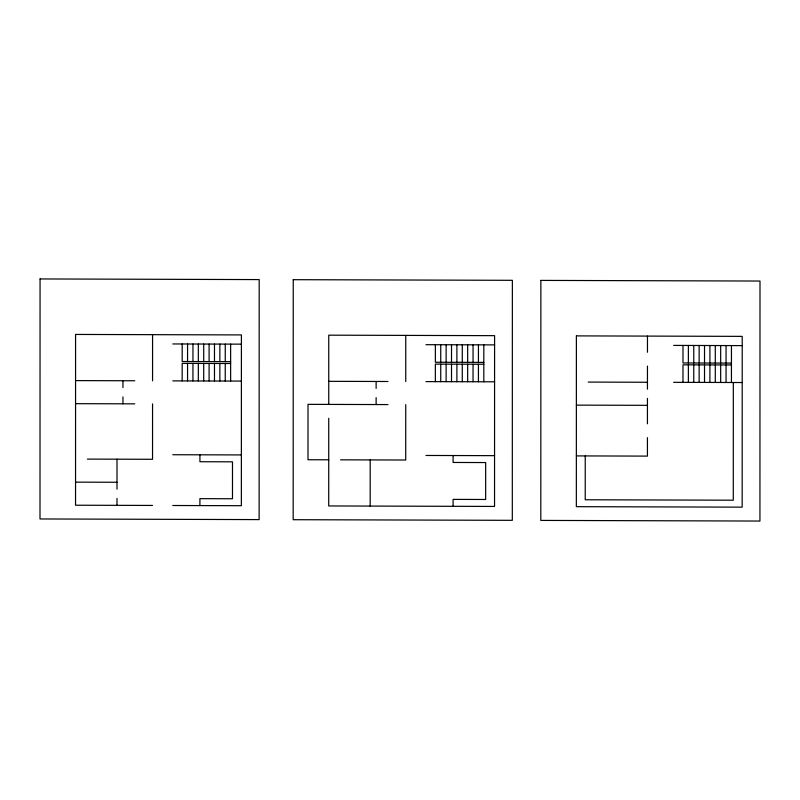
<?xml version="1.0" encoding="UTF-8"?>
<svg xmlns="http://www.w3.org/2000/svg" width="800" height="800" viewBox="0 0 800 800"><rect width="100%" height="100%" fill="white"/><g stroke="black" fill="none" stroke-linecap="round" stroke-linejoin="round"><path stroke-width="1.2" d="M116.99 505.34L117 498.41M117 489.18L117.01 459.18M122.94 403.81L122.95 396.89M122.95 387.66L122.95 380.73M152.56 403.9L152.54 459.29L87.39 459.1M152.56 380.82L152.57 334.66M182.17 380.91L182.18 363.37L230.63 363.51M182.18 343.98L182.18 361.52L230.63 361.66M187.56 380.92L187.56 363.38M187.56 361.54L187.57 344M192.94 380.94L192.95 363.4M192.95 361.55L192.95 344.01M198.32 380.95L198.33 363.41M198.33 361.57L198.33 344.03M199.91 505.58L199.91 498.66L232.48 498.75L232.49 461.82L199.92 461.73L199.92 454.81M203.71 380.97L203.71 363.43M203.71 361.58L203.72 344.04M209.09 380.98L209.1 363.44M209.1 361.6L209.1 344.06M214.48 381L214.48 363.46M214.48 361.61L214.49 344.07M219.86 381.02L219.87 363.48M219.87 361.63L219.87 344.09M225.24 381.03L225.25 363.49M225.25 361.65L225.25 344.11M230.63 381.05L230.64 344.12M328.74 418.26L328.72 505.95L494.54 506.43L494.59 335.66L328.76 335.17L328.75 404.41M370.18 506.07L370.19 459.92M376.12 404.55L376.13 397.62M376.13 388.39L376.13 381.47M405.74 404.63L405.72 460.02L340.58 459.83M405.74 381.55L405.75 335.4M435.35 381.64L435.36 364.1L483.81 364.24M435.36 344.72L435.36 362.25L483.81 362.4M440.74 381.66L440.74 364.12M440.74 362.27L440.75 344.73M446.12 381.67L446.13 364.13M446.13 362.29L446.13 344.75M451.51 381.69L451.51 364.15M451.51 362.3L451.52 344.76M453.09 506.31L453.09 499.39L485.66 499.48L485.67 462.56L453.1 462.46L453.1 455.54M456.89 381.7L456.89 364.16M456.89 362.32L456.9 344.78M462.27 381.72L462.28 364.18M462.28 362.33L462.28 344.79M467.66 381.73L467.66 364.19M467.66 362.35L467.67 344.81M473.04 381.75L473.05 364.21M473.05 362.36L473.05 344.82M478.43 381.77L478.43 364.23M478.43 362.38L478.44 344.84M483.81 381.78L483.82 344.86M585.24 455.92L585.23 499.77L733.29 500.2L733.32 382.5M647.43 437.64L647.43 456.11L576.36 455.9M647.44 423.8L647.44 398.41M647.45 389.18L647.45 366.1M647.46 352.25L647.46 336.1M682.98 382.36L682.99 364.82L731.44 364.96M682.99 345.43L682.99 362.97L731.44 363.11M688.37 382.37L688.37 364.83M688.37 362.99L688.38 345.45M693.75 382.39L693.76 364.85M693.76 363L693.76 345.46M699.13 382.41L699.14 364.87M699.14 363.02L699.14 345.48M704.52 382.42L704.52 364.88M704.52 363.04L704.53 345.5M709.9 382.44L709.91 364.9M709.91 363.05L709.91 345.51M715.29 382.45L715.29 364.91M715.29 363.07L715.3 345.53M720.67 382.47L720.67 364.93M720.68 363.08L720.68 345.54M726.05 382.48L726.06 364.94M726.06 363.1L726.06 345.56M731.44 382.5L731.45 345.57M172.81 343.95L241.41 344.15M425.99 344.69L494.59 344.89M673.62 345.41L742.22 345.61M75.57 380.6L134.79 380.77M172.8 380.88L241.4 381.08M328.75 381.33L387.98 381.5M425.98 381.61L494.58 381.81M588.22 382.08L647.45 382.26M673.61 382.33L742.21 382.53M75.56 403.67L134.79 403.85M387.97 404.58L308.02 404.35L308 459.74L328.73 459.8M576.37 405.13L647.44 405.33M172.78 454.73L241.38 454.93M425.96 455.46L494.56 455.66M75.54 482.14L117 482.26M152.53 505.44L75.54 505.22L75.58 334.44L241.41 334.92L241.36 505.7L172.76 505.5M40.06 278.95L40 518.96L259.13 519.6L259.19 279.59L40.06 278.95M293.24 279.68L293.18 519.7L512.31 520.33L512.37 280.32L293.24 279.68M540.87 280.4L540.81 520.41L759.94 521.05L760 281.04L540.87 280.4M576.39 335.89L576.35 506.67L742.17 507.15L742.22 336.37L576.39 335.89"/></g></svg>
